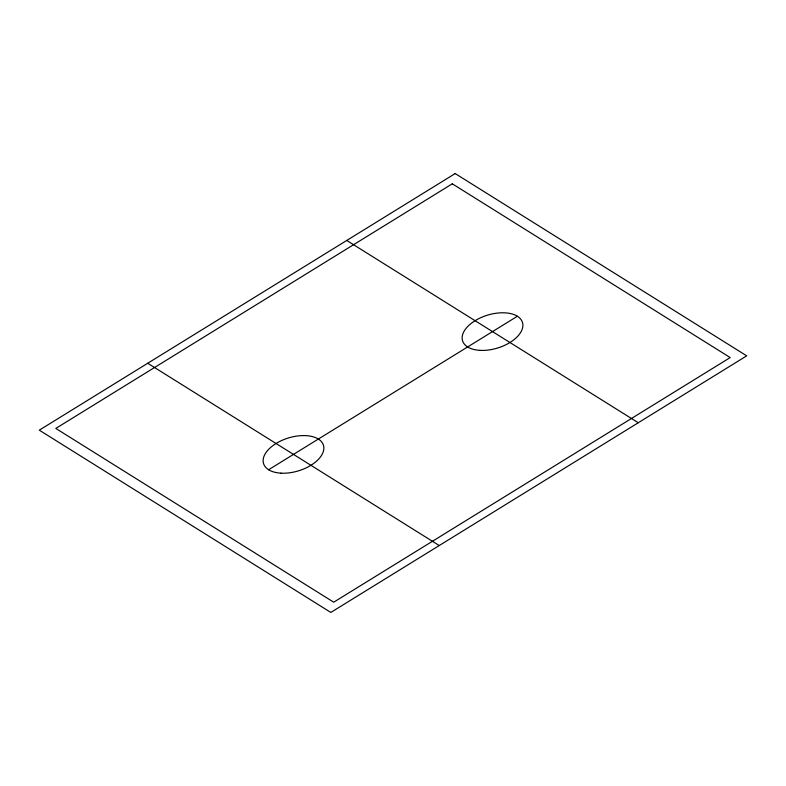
<?xml version="1.0" encoding="UTF-8"?>
<svg xmlns="http://www.w3.org/2000/svg" width="786" height="786" viewBox="0 0 786 786"><rect width="100%" height="100%" fill="white"/><g stroke="black" fill="none" stroke-linecap="round" stroke-linejoin="round"><path stroke-width="1.18" d="M268.606 469.753L517.394 316.247M346.754 240.457L638.271 422.74M147.729 363.26L439.246 545.543M455.182 173.559L39.3 430.158L330.818 612.441L746.7 355.842L455.182 173.559M452.284 183.806L55.806 428.429L333.716 602.194L730.194 357.571L452.284 183.806M280.995 473.162A31.332 17.204 -17 0 0 323.714 446.35A31.332 17.204 -17 0 0 275.748 443.687A31.332 17.204 -17 0 0 280.995 473.162M480.02 350.369A31.332 17.204 -17 0 0 522.739 323.547A31.332 17.204 -17 0 0 474.773 320.885A31.332 17.204 -17 0 0 480.02 350.369"/></g></svg>
